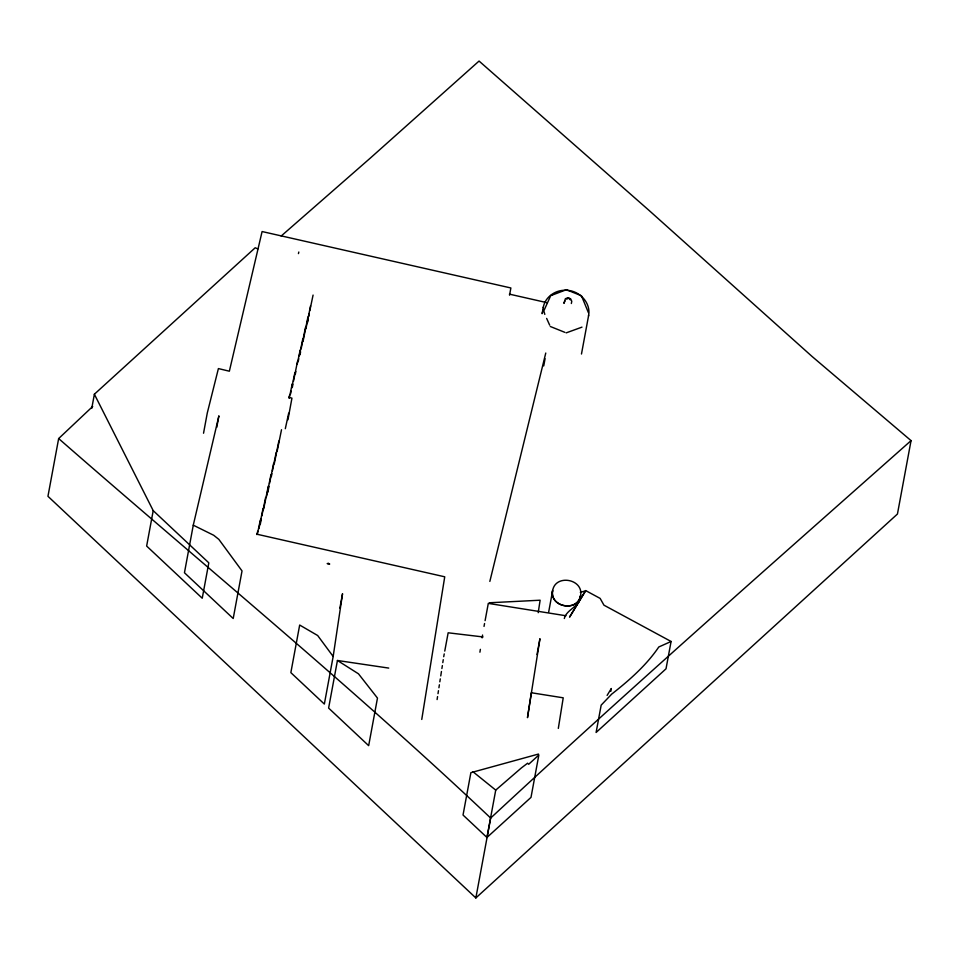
<?xml version="1.0" encoding="UTF-8"?>
<svg xmlns="http://www.w3.org/2000/svg" width="959" height="959" viewBox="0 0 959 959"><rect width="100%" height="100%" fill="white"/><g stroke="black" fill="none" stroke-linecap="round" stroke-linejoin="round"><path stroke-width="1.44" d="M588.406 312.634L581.466 295.78L566.361 289.702M588.514 316.038C591.355 303.104 579.668 290.745 566.961 290.325M333.169 656.483L317.669 635.517L299.676 625.04L290.853 672.631L324.346 704.062L333.169 656.483L342.543 593.729L339.87 608.15M437.1 699.567L437.556 696.606M438.011 693.657L438.467 690.696M438.922 687.747L439.378 684.786M439.833 681.837L440.289 678.876M440.756 675.927L441.44 671.492M441.895 668.531L442.351 665.582M442.806 662.621L443.262 659.672M479.92 652.204L480.363 649.339M482.125 637.879L482.569 635.026M538.203 612.693L540.121 600.214L489.414 602.767M543.226 307.719C544.772 297.314 555.141 289.966 565.366 290.265M92.711 406.436L58.655 438.563L47.95 496.306L475.856 897.948L897.444 514.024L911.05 440.625L812.045 356.448L648.991 210.357L479.056 61.052L370.63 157.815L281.167 236.046M91.752 408.39L94.378 394.221L255.202 247.77L257.839 248.92M153.212 510.644L146.643 546.055L202.241 598.236L208.81 562.837L153.212 510.644L94.378 394.221M203.536 433.228L207.276 413.041L218.4 368.58L229.357 371.205L262.095 231.551L510.871 287.964L509.541 295.18M193.274 525.172L184.452 572.751L233.205 618.519L242.028 570.929L218.844 539.366L213.701 535.266L193.274 525.172L218.904 415.834L216.758 427.366M257.372 534.067L260.357 519.97M258.93 528.601L263.006 508.69M260.237 524.585L261.304 518.771M261.843 515.87L265.643 497.409M263.689 508.941L268.292 486.129M266.602 496.211L270.929 474.849M267.897 492.195L268.976 486.381M269.515 483.468L273.579 463.569M271.349 476.551L271.888 473.65M272.428 470.737L276.228 452.276M274.262 463.82L278.865 440.996M277.175 451.078L281.514 429.716M289.258 398.033L292.243 383.936M290.553 394.017L291.092 391.104M291.632 388.203L294.892 372.655M292.387 387.1L292.927 384.187M293.466 381.274L297.53 361.375M285.314 428.697L288.683 413.173M295.3 374.358L295.84 371.457M297.194 364.18L300.179 350.083M298.213 361.627L298.752 358.714M299.292 355.813L302.828 338.803M287.94 419.778L291.944 398.141L288.719 397.374M300.059 354.698L300.587 351.797M301.126 348.884L305.465 327.522M303.08 341.2L307.947 316.926M305.945 328.673L310.548 305.861M307.659 322.26L308.199 319.347M308.738 316.446L309.277 313.533M309.817 310.62L313.078 295.072M337.436 660.487L328.613 708.078L368.664 745.658L377.474 698.08L358.474 673.817L337.436 660.487L388.719 668.087M421.756 719.454L444.736 576.803L256.652 534.151M443.717 656.711L444.233 653.906M444.76 651.089L448.153 632.796L483.048 636.944M484.031 626.407L484.559 623.53M485.098 620.653L488.299 603.391L565.93 615.75M543.357 306.988L542.111 313.689L543.19 310.177M543.729 365.918L545.06 358.726M571.348 303.512L571.768 301.282L570.653 298.824L568.004 297.758L565.378 298.717L563.904 303.356L564.971 300.946M486.956 837.483L495.731 790.108L521.324 767.979L527.606 763.208L528.685 764.275L538.85 755.009L530.998 797.385L486.956 837.483L463.029 815.03L470.881 772.666L538.502 754.05M475.856 897.948L490.66 818.039L494.892 814.131C631.537 687.339 771.599 564.3 911.05 440.625M581.478 354.015L588.646 315.307M537.016 654.529L539.953 638.706L527.486 717.656L531.334 692.746L563.221 697.816L558.318 728.408M548.692 611.938L552.648 590.564C555.429 573.746 583.827 578.948 580.591 595.659C577.654 612.429 549.399 607.227 552.612 590.516C549.435 607.215 577.618 612.381 580.531 595.683C580.531 606.795 566.697 608.833 564.312 618.507M610.787 691.391L611.315 688.514L607.107 695.407M671.084 641.475L666.014 668.807L596.102 732.472L601.173 705.141L611.71 694.112C628.876 680.638 646.318 665.438 658.785 646.989L671.084 641.475L603.954 605.177L600.142 598.404L585.661 590.576L569.562 617.128L585.565 590.9L580.315 592.278M298.441 253.608L298.812 252.025M256.88 534.571L257.707 531.262M288.935 397.817L289.606 395.216M489.845 581.406L545.767 353.044M566.541 289.642L550.706 295.672L543.825 310.872L544.82 314.384M568.351 297.865L566.517 298.92L568.16 298.333C570.281 298.297 570.653 301.582 569.634 298.477M566.17 332.881L581.969 327.139M551.353 295.156L552.192 294.857M509.433 294.149L546.846 302.636M550.286 326.48L564.851 332.341M472.883 771.671L495.731 790.108M58.655 438.563C202.948 564.719 351.318 686.296 490.66 818.039M546.642 318.412L549.675 325.137M328.446 563.424L327.187 563.592L329.704 564.036L328.446 563.424"/></g></svg>
